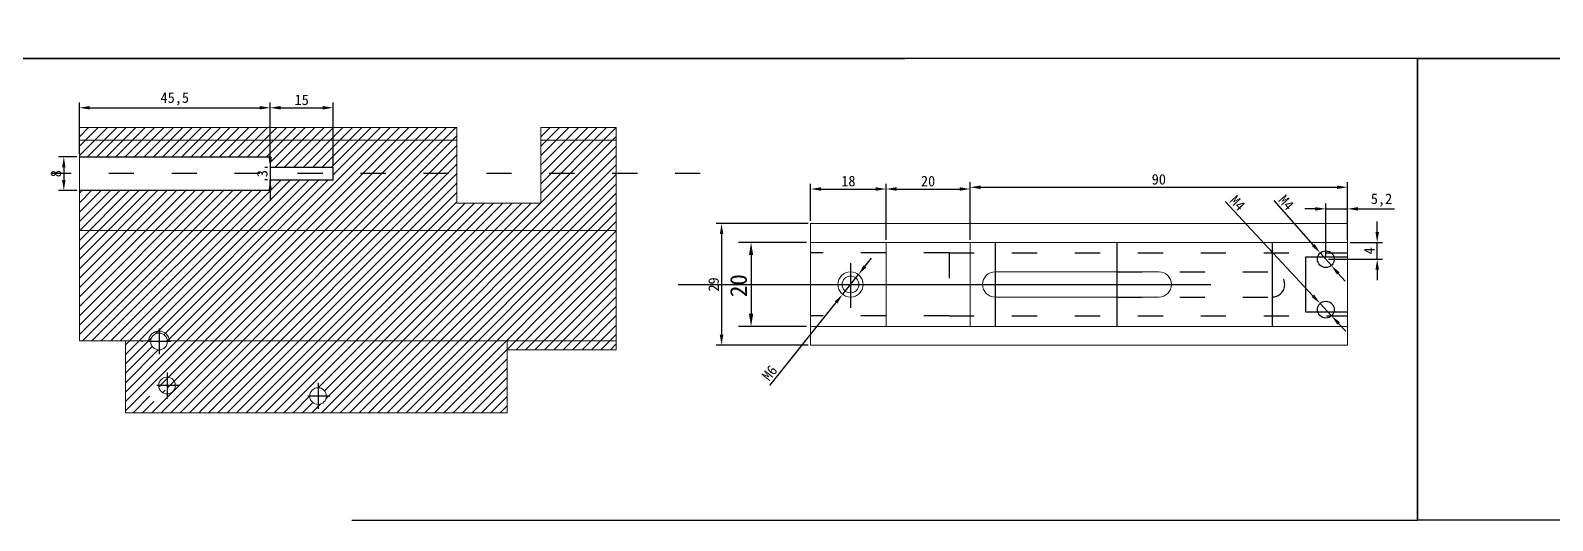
# Model space of a CAD drawing. Header units: millimetres. Extents: x 1443 to 3417, y 283 to 1662.
# Drawn here: x 1967.2 to 2330.1, y 845.9 to 962.6 of the extents above; entities that cross this region are included whole.
import ezdxf

# ---------------------------------------------------------------- set-up
doc = ezdxf.new("R2010")
doc.units = ezdxf.units.MM
doc.linetypes.add('ACAD_ISO03W100', pattern=[30, 12, -18])
doc.linetypes.add('DASHDOTX3', pattern=[508, 254, -127, 0, -127])
doc.layers.get('Defpoints').update_dxf_attribs({"color": 6})
for name, color, linetype in [('中线', 1, 'DASHDOTX3'), ('标注线', 3, 'Continuous'), ('虚线', 2, 'ACAD_ISO03W100')]:
    doc.layers.add(name, color=color, linetype=linetype)
doc.layers.add('实线', color=7, linetype='Continuous', lineweight=20)
doc.layers.add('实线2', color=5, linetype='Continuous', lineweight=20)
doc.styles.get("Standard").update_dxf_attribs({"font": 'SimSun.ttf'})
doc.dimstyles.new('ISO-25', dxfattribs={"dimtxt": 2.5, "dimasz": 2.5, "dimexe": 1.25, "dimexo": 0.625, "dimtad": 1, "dimtxsty": 'Standard', "dimcen": 2.5, "dimadec": 0, "dimazin": 0, "dimtfac": 1, "dimtmove": 0, "dimatfit": 3, "dimfxl": 1, "dimarcsym": 0})

# ---------------------------------------------------------------- blocks, each defined once
blk = doc.blocks.new('*D354')
at = {"color": 0, "lineweight": -2}
for p, q in [((1978.88, 933.14), (1978.88, 945.47)), ((1981.38, 944.22), (2021.88, 944.22)), ((2024.38, 933.14), (2024.38, 945.47))]:
    blk.add_line(p, q, dxfattribs=at)
at = {"color": 0}
for points in [[(1981.38, 944.64), (1981.38, 943.81), (1978.88, 944.22)], [(2021.88, 944.64), (2021.88, 943.81), (2024.38, 944.22)]]:
    blk.add_solid(points, dxfattribs=at)
at = {"layer": 'Defpoints', "color": 0}
for p in [(2024.38, 944.22), (1978.88, 932.52), (2024.38, 932.52)]:
    blk.add_point(p, dxfattribs=at)
at = {"color": 0, "insert": (2001.63, 946.31), "char_height": 2.5, "attachment_point": 5}
blk.add_mtext('45,5', dxfattribs=at)
blk = doc.blocks.new('*D355')
at = {"color": 0, "lineweight": -2}
for p, q in [((2024.38, 944.85), (2024.38, 945.47)), ((2026.88, 944.22), (2036.88, 944.22)), ((2039.38, 930.64), (2039.38, 945.47))]:
    blk.add_line(p, q, dxfattribs=at)
at = {"color": 0}
for points in [[(2026.88, 944.64), (2026.88, 943.81), (2024.38, 944.22)], [(2036.88, 944.64), (2036.88, 943.81), (2039.38, 944.22)]]:
    blk.add_solid(points, dxfattribs=at)
at = {"layer": 'Defpoints', "color": 0}
for p in [(2024.38, 944.22), (2039.38, 944.22), (2039.38, 930.02)]:
    blk.add_point(p, dxfattribs=at)
at = {"color": 0, "insert": (2031.88, 946.1), "char_height": 2.5, "attachment_point": 5}
blk.add_mtext('15', dxfattribs=at)
blk = doc.blocks.new('*D356')
at = {"color": 0, "lineweight": -2}
for p, q in [((1978.25, 932.52), (1973.93, 932.52)), ((1975.18, 930.02), (1975.18, 927.02)), ((1978.25, 924.52), (1973.93, 924.52))]:
    blk.add_line(p, q, dxfattribs=at)
at = {"color": 0}
for points in [[(1974.76, 930.02), (1975.59, 930.02), (1975.18, 932.52)], [(1974.76, 927.02), (1975.59, 927.02), (1975.18, 924.52)]]:
    blk.add_solid(points, dxfattribs=at)
at = {"layer": 'Defpoints', "color": 0}
for p in [(1978.88, 932.52), (1975.18, 924.52), (1978.88, 924.52)]:
    blk.add_point(p, dxfattribs=at)
at = {"color": 0, "insert": (1973.3, 928.52), "char_height": 2.5, "attachment_point": 5, "rotation": 90}
blk.add_mtext('8', dxfattribs=at)
blk = doc.blocks.new('*D357')
at = {"color": 0, "lineweight": -2}
for p, q in [((2024.38, 932.52), (2024.38, 935.02)), ((2023.75, 930.02), (2023.13, 930.02)), ((2024.38, 930.02), (2024.38, 927.02)), ((2023.75, 927.02), (2023.13, 927.02)), ((2024.38, 924.52), (2024.38, 922.02))]:
    blk.add_line(p, q, dxfattribs=at)
at = {"color": 0}
for points in [[(2023.96, 932.52), (2024.8, 932.52), (2024.38, 930.02)], [(2023.96, 924.52), (2024.8, 924.52), (2024.38, 927.02)]]:
    blk.add_solid(points, dxfattribs=at)
at = {"layer": 'Defpoints', "color": 0}
for p in [(2024.38, 930.02), (2024.38, 927.02), (2024.38, 927.02)]:
    blk.add_point(p, dxfattribs=at)
at = {"color": 0, "insert": (2022.5, 928.52), "char_height": 2.5, "attachment_point": 5, "rotation": 90}
blk.add_mtext('3', dxfattribs=at)
blk = doc.blocks.new('*D361')
at = {"color": 0, "linetype": 'DASHDOTX3', "lineweight": -2}
for p, q in [((2191.2, 912.75), (2191.2, 926.53)), ((2193.7, 925.28), (2278.7, 925.28)), ((2281.2, 917.25), (2281.2, 926.53))]:
    blk.add_line(p, q, dxfattribs=at)
at = {"color": 0, "linetype": 'DASHDOTX3'}
for points in [[(2193.7, 925.69), (2193.7, 924.86), (2191.2, 925.28)], [(2278.7, 925.69), (2278.7, 924.86), (2281.2, 925.28)]]:
    blk.add_solid(points, dxfattribs=at)
at = {"layer": 'Defpoints', "color": 0, "linetype": 'DASHDOTX3'}
for p in [(2281.2, 925.28), (2281.2, 916.62), (2191.2, 912.12)]:
    blk.add_point(p, dxfattribs=at)
at = {"color": 0, "linetype": 'DASHDOTX3', "insert": (2236.2, 927.15), "char_height": 2.5, "attachment_point": 5}
blk.add_mtext('90', dxfattribs=at)
blk = doc.blocks.new('*D362')
at = {"color": 0, "linetype": 'DASHDOTX3', "lineweight": -2}
for p, q in [((2166.14, 906.41), (2167.7, 908.37)), ((2164.57, 904.46), (2160.83, 899.78)), ((2143.46, 878.07), (2159.26, 897.83))]:
    blk.add_line(p, q, dxfattribs=at)
at = {"color": 0, "linetype": 'DASHDOTX3'}
for points in [[(2165.81, 906.68), (2166.46, 906.15), (2164.57, 904.46)], [(2158.94, 898.09), (2159.59, 897.57), (2160.83, 899.78)]]:
    blk.add_solid(points, dxfattribs=at)
at = {"layer": 'Defpoints', "color": 0, "linetype": 'DASHDOTX3'}
for p in [(2164.57, 904.46), (2160.83, 899.78)]:
    blk.add_point(p, dxfattribs=at)
at = {"color": 0, "linetype": 'DASHDOTX3', "insert": (2143.42, 881.03), "char_height": 2.5, "attachment_point": 5, "rotation": 51.3335}
blk.add_mtext('M6', dxfattribs=at)
blk = doc.blocks.new('*D363')
at = {"color": 0, "lineweight": -2}
for p, q in [((2152.58, 916.62), (2130.71, 916.62)), ((2131.96, 914.12), (2131.96, 890.12)), ((2152.58, 887.62), (2130.71, 887.62))]:
    blk.add_line(p, q, dxfattribs=at)
at = {"color": 0}
for points in [[(2131.55, 914.12), (2132.38, 914.12), (2131.96, 916.62)], [(2131.55, 890.12), (2132.38, 890.12), (2131.96, 887.62)]]:
    blk.add_solid(points, dxfattribs=at)
at = {"layer": 'Defpoints', "color": 0}
for p in [(2153.2, 916.62), (2131.96, 887.62), (2153.2, 887.62)]:
    blk.add_point(p, dxfattribs=at)
at = {"color": 0, "insert": (2130.09, 902.12), "char_height": 2.5, "attachment_point": 5, "rotation": 90}
blk.add_mtext('29', dxfattribs=at)
blk = doc.blocks.new('*D364')
at = {"color": 0, "lineweight": -2}
for p, q in [((2171.2, 912.75), (2171.2, 926.11)), ((2191.2, 912.75), (2191.2, 926.11)), ((2173.7, 924.86), (2188.7, 924.86))]:
    blk.add_line(p, q, dxfattribs=at)
at = {"color": 0}
for points in [[(2173.7, 925.28), (2173.7, 924.44), (2171.2, 924.86)], [(2188.7, 925.28), (2188.7, 924.44), (2191.2, 924.86)]]:
    blk.add_solid(points, dxfattribs=at)
at = {"layer": 'Defpoints', "color": 0}
for p in [(2191.2, 924.86), (2171.2, 912.12), (2191.2, 912.12)]:
    blk.add_point(p, dxfattribs=at)
at = {"color": 0, "insert": (2181.2, 926.73), "char_height": 2.5, "attachment_point": 5}
blk.add_mtext('20', dxfattribs=at)
blk = doc.blocks.new('*D365')
at = {"color": 0, "lineweight": -2}
for p, q in [((2153.2, 917.25), (2153.2, 926.11)), ((2171.2, 917.25), (2171.2, 926.11)), ((2155.7, 924.86), (2168.7, 924.86))]:
    blk.add_line(p, q, dxfattribs=at)
at = {"color": 0}
for points in [[(2155.7, 925.28), (2155.7, 924.44), (2153.2, 924.86)], [(2168.7, 925.28), (2168.7, 924.44), (2171.2, 924.86)]]:
    blk.add_solid(points, dxfattribs=at)
at = {"layer": 'Defpoints', "color": 0}
for p in [(2171.2, 924.86), (2153.2, 916.62), (2171.2, 916.62)]:
    blk.add_point(p, dxfattribs=at)
at = {"color": 0, "insert": (2162.2, 926.73), "char_height": 2.5, "attachment_point": 5}
blk.add_mtext('18', dxfattribs=at)
blk = doc.blocks.new('*D368')
at = {"color": 0, "lineweight": -2}
for p, q in [((2263.63, 922.12), (2273.02, 911.49)), ((2277.33, 906.62), (2274.68, 909.62)), ((2278.98, 904.75), (2280.64, 902.87))]:
    blk.add_line(p, q, dxfattribs=at)
at = {"color": 0}
for points in [[(2273.33, 911.77), (2272.71, 911.22), (2274.68, 909.62)], [(2279.29, 905.02), (2278.67, 904.47), (2277.33, 906.62)]]:
    blk.add_solid(points, dxfattribs=at)
at = {"layer": 'Defpoints', "color": 0}
for p in [(2274.68, 909.62), (2277.33, 906.62)]:
    blk.add_point(p, dxfattribs=at)
at = {"color": 0, "insert": (2266.57, 921.62), "char_height": 2.5, "attachment_point": 5, "rotation": 311.4532}
blk.add_mtext('M4', dxfattribs=at)
blk = doc.blocks.new('*D369')
at = {"color": 0, "lineweight": -2}
for p, q in [((2252.01, 921.92), (2272.94, 899.42)), ((2277.36, 894.66), (2274.64, 897.59)), ((2279.07, 892.82), (2280.77, 890.99))]:
    blk.add_line(p, q, dxfattribs=at)
at = {"color": 0}
for points in [[(2273.24, 899.7), (2272.63, 899.13), (2274.64, 897.59)], [(2279.37, 893.11), (2278.76, 892.54), (2277.36, 894.66)]]:
    blk.add_solid(points, dxfattribs=at)
at = {"layer": 'Defpoints', "color": 0}
for p in [(2274.64, 897.59), (2277.36, 894.66)]:
    blk.add_point(p, dxfattribs=at)
at = {"color": 0, "insert": (2254.96, 921.5), "char_height": 2.5, "attachment_point": 5, "rotation": 312.9161}
blk.add_mtext('M4', dxfattribs=at)
blk = doc.blocks.new('*D383')
at = {"color": 0, "lineweight": -2}
for p, q in [((2273.5, 920.13), (2271, 920.13)), ((2276, 908.75), (2276, 921.38)), ((2276, 920.13), (2281.2, 920.13)), ((2281.2, 912.75), (2281.2, 921.38)), ((2283.7, 920.13), (2292.35, 920.13))]:
    blk.add_line(p, q, dxfattribs=at)
at = {"color": 0}
for points in [[(2273.5, 920.55), (2273.5, 919.71), (2276, 920.13)], [(2283.7, 920.55), (2283.7, 919.71), (2281.2, 920.13)]]:
    blk.add_solid(points, dxfattribs=at)
at = {"layer": 'Defpoints', "color": 0}
for p in [(2281.2, 920.13), (2281.2, 912.12), (2276, 908.12)]:
    blk.add_point(p, dxfattribs=at)
at = {"color": 0, "insert": (2289.28, 922.21), "char_height": 2.5, "attachment_point": 5}
blk.add_mtext('5,2', dxfattribs=at)
blk = doc.blocks.new('*D384')
at = {"color": 0, "lineweight": -2}
for p, q in [((2288.26, 914.62), (2288.26, 917.12)), ((2281.83, 912.12), (2289.51, 912.12)), ((2288.26, 908.12), (2288.26, 912.12)), ((2276.63, 908.12), (2289.51, 908.12)), ((2288.26, 905.62), (2288.26, 903.12))]:
    blk.add_line(p, q, dxfattribs=at)
at = {"color": 0}
for points in [[(2287.84, 914.62), (2288.68, 914.62), (2288.26, 912.12)], [(2287.84, 905.62), (2288.68, 905.62), (2288.26, 908.12)]]:
    blk.add_solid(points, dxfattribs=at)
at = {"layer": 'Defpoints', "color": 0}
for p in [(2281.2, 912.12), (2288.26, 912.12), (2276, 908.12)]:
    blk.add_point(p, dxfattribs=at)
at = {"color": 0, "insert": (2286.38, 910.12), "char_height": 2.5, "attachment_point": 5, "rotation": 90}
blk.add_mtext('4', dxfattribs=at)

msp = doc.modelspace()

# ---------------------------------------------------------------- hatches: boundary and pattern name
h = msp.add_hatch()
h.set_pattern_fill('ANSI31', color=256, scale=0.5, style=0)
h.set_pattern_definition([(45, (743.0531, -91.974), (-1.122532, 1.122532), [])])
h.paths.add_polyline_path([(2068.87851, 939.52162), (1978.87851, 939.52162), (1978.87851, 936.52162), (2068.87851, 936.52162)])
h.paths.add_polyline_path([(2106.87851, 939.52162), (2088.87851, 939.52162), (2088.87851, 936.52162), (2106.87851, 936.52162)])
h.paths.add_polyline_path([(2106.87851, 936.52162), (2088.87851, 936.52162), (2088.87851, 928.51966), (2106.87851, 928.51966)])
h.paths.add_polyline_path([(2068.87851, 936.52162), (1978.87851, 936.52162), (1978.87851, 932.51966), (2024.37851, 932.51966), (2024.37851, 930.01966), (2039.37851, 930.01966), (2039.37851, 928.51966), (2068.87851, 928.51966)])
h.paths.add_polyline_path([(2068.87851, 928.51966), (2039.37851, 928.51966), (2039.37851, 927.01966), (2024.37851, 927.01966), (2024.37851, 924.51966), (1978.87851, 924.51966), (1978.87851, 915.01053), (2106.87851, 915.01053), (2106.87851, 928.51966), (2088.87851, 928.51966), (2088.87851, 921.52162), (2068.87851, 921.52162)])
h.paths.add_polyline_path([(2106.87851, 915.01053), (1978.87851, 915.01053), (1978.87851, 888.66423), (1995.38269, 888.66423, -0.943750479), (2000.37433, 888.66423), (2106.87851, 888.66423)])
h.paths.add_polyline_path([(2080.87851, 888.66423), (2000.37433, 888.66423, 0.397366191), (1997.87851, 891.01966), (1997.87851, 890.51966, -0.414213562), (1999.87851, 888.51966, -1), (1995.87851, 888.51966, -0.414213562), (1997.87851, 890.51966), (1997.87851, 891.01966, 0.397366191), (1995.38269, 888.66423), (1989.88477, 888.66423), (1989.87851, 871.52162), (1993.87851, 871.52162), (2073.87851, 871.52162), (2080.87851, 871.52162)])
h.paths.add_polyline_path([(2037.77975, 875.52162, -1), (2033.77975, 875.52162, -1)], flags=16)
h.paths.add_polyline_path([(1997.31423, 878.02238, 17.063837145), (1997.78145, 878.02238, 0.414213562), (1999.78145, 876.02238), (1999.78145, 878.02238)], flags=16)
h.paths.add_polyline_path([(2106.87851, 888.66423), (2080.87851, 888.66423), (2080.87851, 886.52162), (2106.87851, 886.52162)])

# ---------------------------------------------------------------- linework, layer by layer
for p, q in [((1978.87851, 932.51966), (2024.37851, 932.51966)), ((2024.37851, 932.51966), (2024.37851, 930.01966)), ((2039.37851, 930.01966), (2024.37851, 930.01966)), ((2039.37851, 927.01966), (2039.37851, 930.01966)), ((2024.37851, 924.51966), (2024.37851, 927.01966)), ((2024.37851, 927.01966), (2039.37851, 927.01966)), ((2024.37851, 927.01966), (2024.37851, 924.51966)), ((2024.37851, 924.51966), (1978.87851, 924.51966))]:
    msp.add_line(p, q)
at = {"color": 1}
for p, q in [((2281.20115, 908.62037), (2271.19988, 908.62037)), ((2271.19988, 908.62037), (2271.19988, 895.62037)), ((2271.19988, 895.62037), (2281.20115, 895.62037))]:
    msp.add_line(p, q, dxfattribs=at)
at = {"color": 6, "linetype": 'DASHDOTX3'}
msp.add_lwpolyline([(1921.62479, 955.9453), (2297.84684, 955.9453), (2297.84684, 845.85911), (1921.62479, 845.85911)], close=True, dxfattribs=at)
at = {"color": 6}
msp.add_lwpolyline([(2297.84684, 955.9453), (2865.24959, 955.9453), (2865.24959, 845.91274), (2297.84684, 845.91274)], close=True, dxfattribs=at)
for centre in [(2276.00115, 908.12037), (2276.00115, 896.12037)]:
    msp.add_circle(centre, 2)
at = {"layer": 'Defpoints', "ltscale": 0.5}
msp.add_lwpolyline([(1921.62479, 1404.13368), (2335.92657, 1404.13368), (2335.92657, 955.9453), (1921.62479, 955.9453)], close=True, dxfattribs=at)
at = {"layer": '中线', "ltscale": 0.5}
for p, q in [((2197.20115, 912.12037), (2197.20115, 892.12037)), ((2226.20115, 912.12037), (2226.20115, 892.12037)), ((2263.20115, 912.12037), (2263.20115, 892.12037)), ((2162.70028, 907.22089), (2162.70028, 896.51065)), ((2121.605, 902.12037), (2281.20115, 902.12037)), ((1997.87851, 891.64235), (1997.87851, 885.46763)), ((2000.67251, 888.51966), (1995.41129, 888.51966)), ((1999.78145, 881.14507), (1999.78145, 874.97035)), ((2035.77975, 878.64431), (2035.77975, 872.46959)), ((2002.57546, 878.02238), (1997.31423, 878.02238)), ((2038.57375, 875.52162), (2033.31253, 875.52162))]:
    msp.add_line(p, q, dxfattribs=at)
at = {"layer": '实线', "ltscale": 0.5}
for p, q in [((1978.87851, 939.52162), (1978.87851, 888.66423)), ((2068.87851, 939.52162), (1978.87851, 939.52162)), ((2068.87851, 936.52162), (1978.87851, 936.52162)), ((2068.87851, 921.52162), (2068.87851, 939.52162)), ((2088.87851, 921.52162), (2088.87851, 939.52162)), ((2106.87851, 939.52162), (2088.87851, 939.52162)), ((2106.87851, 936.52162), (2088.87851, 936.52162)), ((2106.87851, 939.52162), (2106.87851, 886.52162)), ((2088.87851, 921.52162), (2068.87851, 921.52162)), ((1978.87851, 915.01053), (2106.87851, 915.01053)), ((2153.20115, 916.62037), (2281.20115, 916.62037)), ((2153.20115, 916.62037), (2153.20115, 887.62037)), ((2281.20115, 916.62037), (2281.20115, 887.62037)), ((2153.20115, 912.12037), (2281.20115, 912.12037)), ((2171.20115, 912.12037), (2171.20115, 892.12037)), ((2191.20115, 912.12037), (2191.20115, 892.12037)), ((2197.20115, 905.12037), (2236.20115, 905.12037)), ((2236.20115, 899.12037), (2197.20115, 899.12037)), ((2153.20115, 892.12037), (2281.20115, 892.12037)), ((1995.38269, 888.66423), (1978.87851, 888.66423)), ((1989.87851, 871.52162), (1989.88477, 888.66423)), ((2106.87851, 888.66423), (2000.37433, 888.66423)), ((2080.87851, 871.52162), (2080.87851, 888.66423)), ((2106.87851, 886.52162), (2080.87851, 886.52162)), ((2281.20115, 887.62037), (2153.20115, 887.62037)), ((2073.87851, 871.52162), (1989.87642, 871.52162)), ((1993.87851, 871.52162), (1989.87851, 871.52162)), ((2080.87851, 871.52162), (2073.87851, 871.52162))]:
    msp.add_line(p, q, dxfattribs=at)
for centre in [(2162.70028, 902.12037), (1997.87851, 888.51966), (1999.78145, 878.02238), (2035.77975, 875.52162)]:
    msp.add_circle(centre, 2, dxfattribs=at)
for centre, radius, start, end in [((2197.20115, 902.12037), 3, 90, 270), ((2236.20115, 902.12037), 3, 270, 90), ((1997.87851, 888.51966), 2.5, 3.3152001, 176.6847999)]:
    msp.add_arc(centre, radius, start, end, dxfattribs=at)
at = {"layer": '实线2', "ltscale": 0.5}
msp.add_line((1989.87642, 886.52162), (1989.87642, 871.52162), dxfattribs=at)
msp.add_circle((2162.70028, 902.12037), 3, dxfattribs=at)
at = {"layer": '标注线', "ltscale": 0.5}
for p, q in [((2152.20115, 912.12037), (2136.0057, 912.12037)), ((2139.0057, 909.12037), (2139.0057, 895.12037)), ((2152.20115, 892.12037), (2136.0057, 892.12037))]:
    msp.add_line(p, q, dxfattribs=at)
for points in [[(2138.5057, 909.12037), (2139.5057, 909.12037), (2139.0057, 912.12037)], [(2138.5057, 895.12037), (2139.5057, 895.12037), (2139.0057, 892.12037)]]:
    msp.add_solid(points, dxfattribs=at)
at = {"layer": '虚线', "color": 1, "ltscale": 0.5}
msp.add_line((2126.90414, 928.51966), (1972.38315, 928.51966), dxfattribs=at)
at = {"layer": '虚线', "ltscale": 0.5}
for p, q in [((2186.20115, 909.62037), (2153.20115, 909.62037)), ((2186.20115, 909.62037), (2281.20115, 909.62037)), ((2186.20115, 909.62037), (2186.20115, 894.62037)), ((2226.20115, 905.12037), (2263.20115, 905.12037)), ((2226.20115, 899.12037), (2263.20115, 899.12037)), ((2186.20115, 894.62037), (2153.20115, 894.62037)), ((2186.20115, 894.62037), (2281.20115, 894.62037)), ((1993.87851, 888.60315), (1993.87851, 888.43617)), ((1997.96697, 886.52162), (1997.79005, 886.52162))]:
    msp.add_line(p, q, dxfattribs=at)
msp.add_arc((2263.20115, 902.12037), 3, 270, 90, dxfattribs=at)

# ---------------------------------------------------------------- texts
at = {"layer": '标注线'}
msp.add_text('20', height=4, rotation=90, dxfattribs=at).set_placement((2138.0057, 899.12037))

# ---------------------------------------------------------------- dimensions: what is measured, and where the dimension line sits
for base, p1, p2, picture, middle in [((2024.37851, 944.22315), (1978.87851, 932.51966), (2024.37851, 932.51966), '*D354', (2001.62851, 946.30648)), ((2039.37851, 944.22315), (2024.37851, 944.22315), (2039.37851, 930.01966), '*D355', (2031.87851, 946.09815)), ((2171.20115, 924.85937), (2153.20115, 916.62037), (2171.20115, 916.62037), '*D365', (2162.20115, 926.73437)), ((2191.20115, 924.85937), (2171.20115, 912.12037), (2191.20115, 912.12037), '*D364', (2181.20115, 926.73437)), ((2281.20115, 920.12891), (2276.00115, 908.12037), (2281.20115, 912.12037), '*D383', (2289.27753, 922.21225))]:
    dim = msp.add_linear_dim(base=base, p1=p1, p2=p2, dimstyle='ISO-25')
    dim.commit()
    dim.dimension.update_dxf_attribs({"geometry": picture, "text_midpoint": middle})
for base, p1, p2, picture, middle in [((1975.17665, 924.51966), (1978.87851, 932.51966), (1978.87851, 924.51966), '*D356', (1973.30165, 928.51966)), ((2024.37851, 927.01966), (2024.37851, 930.01966), (2024.37851, 927.01966), '*D357', (2022.50351, 928.51966)), ((2131.96454, 887.62037), (2153.20115, 916.62037), (2153.20115, 887.62037), '*D363', (2130.08954, 902.12037)), ((2288.25844, 912.12037), (2276.00115, 908.12037), (2281.20115, 912.12037), '*D384', (2286.38344, 910.12037))]:
    dim = msp.add_linear_dim(base=base, p1=p1, p2=p2, angle=90, dimstyle='ISO-25')
    dim.commit()
    dim.dimension.update_dxf_attribs({"geometry": picture, "text_midpoint": middle})
at = {"linetype": 'DASHDOTX3'}
dim = msp.add_linear_dim(base=(2281.20115, 925.27604), p1=(2191.20115, 912.12037), p2=(2281.20115, 916.62037), dimstyle='ISO-25', dxfattribs=at)
dim.commit()
dim.dimension.update_dxf_attribs({"geometry": '*D361', "text_midpoint": (2236.20115, 927.15104)})
for p1, p2, picture, middle in [((2277.363, 894.65567), (2274.63929, 897.58507), '*D369', (2253.58928, 920.22479)), ((2277.32516, 906.62138), (2274.67713, 909.61936), '*D368', (2265.16965, 920.3833))]:
    dim = msp.add_diameter_dim_2p(p1=p1, p2=p2, text='M4', dimstyle='ISO-25')
    dim.commit()
    dim.dimension.update_dxf_attribs({"geometry": picture, "text_midpoint": middle, "dimtype": 163})
dim = msp.add_diameter_dim_2p(p1=(2164.57464, 904.46276), p2=(2160.82592, 899.77798), text='M6', dimstyle='ISO-25', dxfattribs=at)
dim.commit()
dim.dimension.update_dxf_attribs({"geometry": '*D362', "text_midpoint": (2144.88749, 879.85969), "dimtype": 163})

doc.saveas('drawing.dxf')
